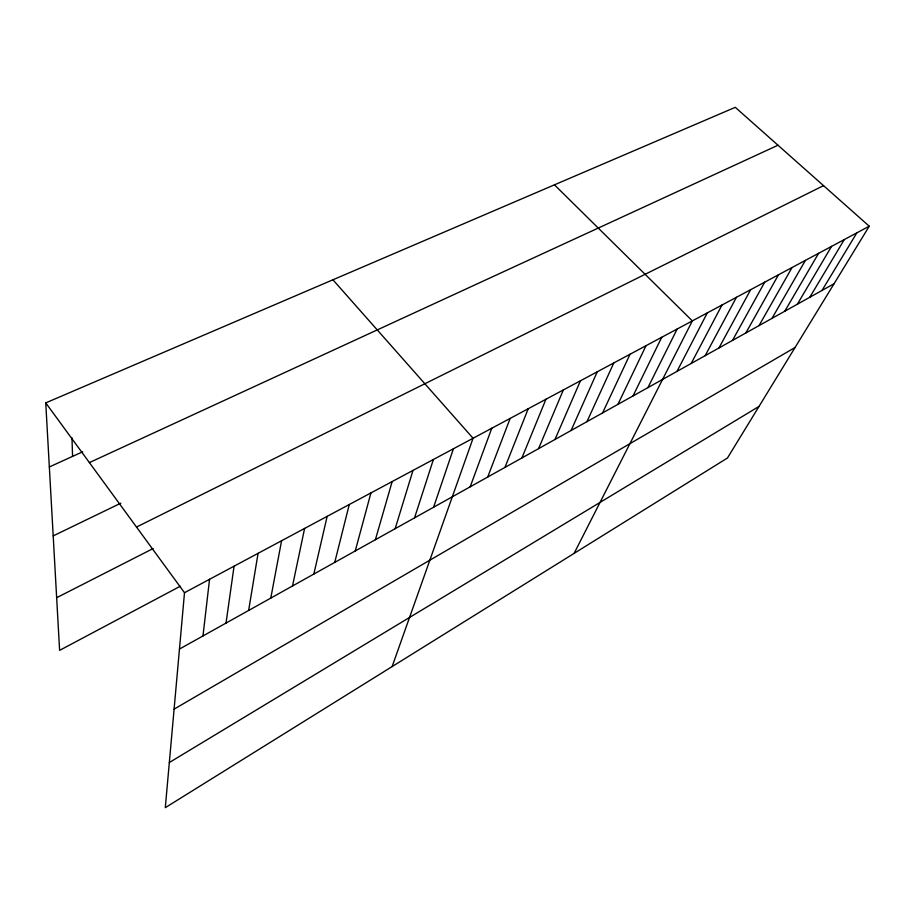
<?xml version="1.0" encoding="UTF-8"?>
<svg xmlns="http://www.w3.org/2000/svg" width="915" height="915" viewBox="0 0 915 915"><rect width="100%" height="100%" fill="white"/><g stroke="black" fill="none" stroke-linecap="round" stroke-linejoin="round"><path stroke-width="1.37" d="M45.75 402.886L184.498 592.714L165.295 807.67L727.471 457.992L869.25 226.211L735.271 107.33L45.75 402.886L59.601 650.371L180.289 586.229M202.981 635.936L209.546 579.309M226.028 623.081L234.068 566.179M248.628 610.465L258.076 553.335M270.783 598.101L281.58 540.754M292.514 585.977L304.603 528.424M313.822 574.082L327.158 516.357M334.73 562.405L349.267 504.531M355.249 550.956L370.93 492.933M375.379 539.724L392.158 481.565M395.154 528.687L412.985 470.424M414.552 517.856L433.401 459.49M433.607 507.219L453.428 448.773M392.123 666.589L473.066 438.262L332.923 279.784M470.173 486.826L491.778 428.243M487.706 477.035L510.158 418.407M504.954 467.405L528.207 408.753M521.905 457.946L545.935 399.26M538.58 448.636L563.343 389.95M554.97 439.486L580.453 380.789M571.097 430.485L597.266 371.787M586.961 421.632L613.793 362.946M602.573 412.917L630.035 354.254M617.934 404.35L646.013 345.698M633.054 395.909L661.717 337.292M647.934 387.605L677.157 329.034M574.117 553.381L692.346 320.902L554.444 184.841M676.997 371.387L707.284 312.907M691.191 363.461L721.981 305.038M705.168 355.661L736.449 297.295M718.938 347.975L750.677 289.678M732.503 340.403L764.688 282.186M745.862 332.946L778.471 274.809M759.027 325.603L792.047 267.535M771.997 318.363L805.406 260.386M784.773 311.237L818.57 253.341M797.365 304.203L831.529 246.41M809.775 297.284L844.293 239.57M822.013 290.444L856.863 232.845M169.332 762.527L759.027 406.409M174.102 709.136L795.078 347.483M179.466 649.067L834.08 283.719M184.498 592.714L869.25 226.211M56.661 597.701L153.137 548.543M136.507 527.051L823.523 185.642M53.196 535.893L120.814 503.181M89.384 462.59L777.99 145.233M49.341 466.959L82.716 451.77M71.976 437.862L72.571 456.391"/></g></svg>
